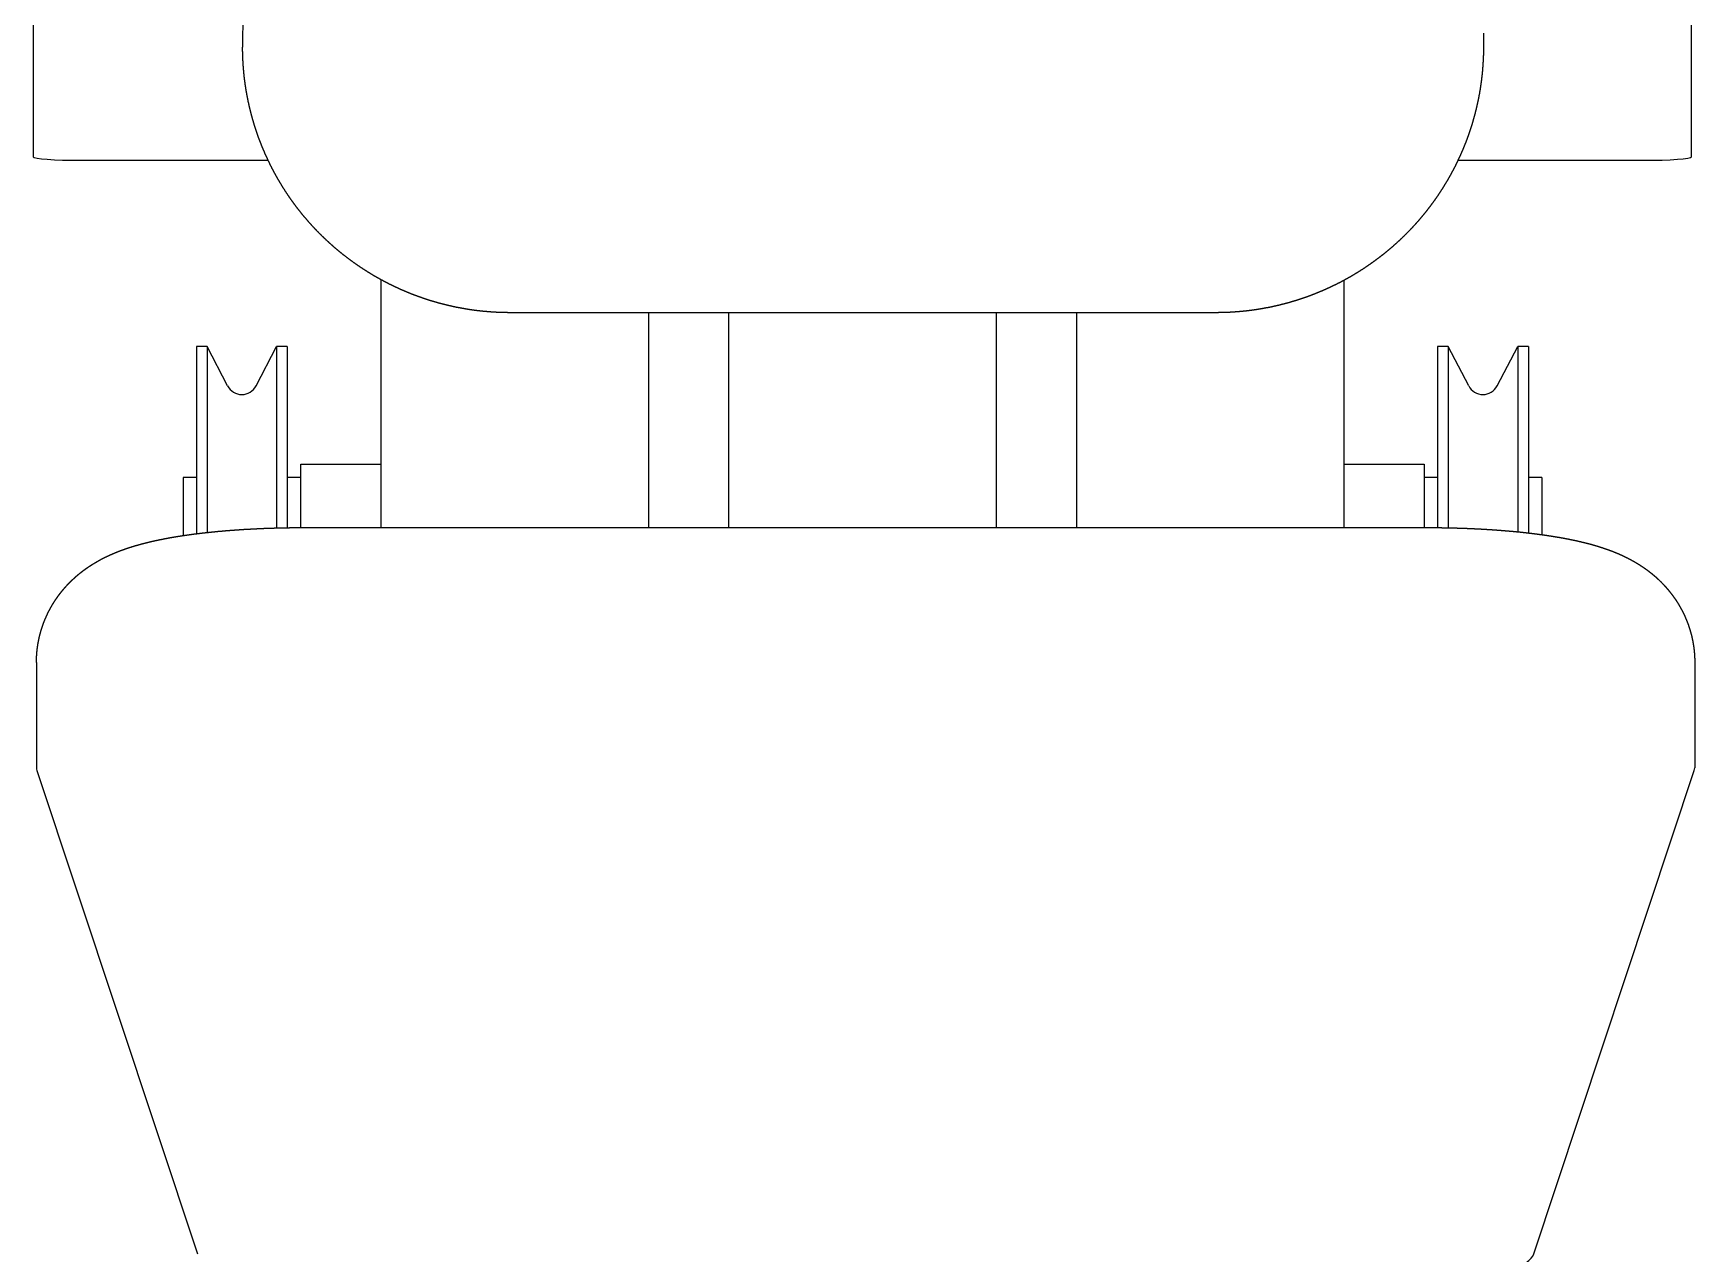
# Model space of a CAD drawing. Header units: millimetres. Extents: x -396 to 32754, y 354 to 22128.
# Drawn here: x 14371.2 to 14681.8, y 1426 to 1654.1 of the extents above; entities that cross this region are included whole.
import ezdxf

# ---------------------------------------------------------------- set-up
doc = ezdxf.new("R2010")
doc.units = ezdxf.units.MM
doc.layers.add('equipments', color=250, linetype='Continuous')
doc.layers.add('furniture', color=26, linetype='Continuous')

# ---------------------------------------------------------------- blocks, each defined once
blk = doc.blocks.new('Fit13')
at = {"layer": 'equipments'}
for p, q in [((-155, 1261.09), (-155, 582.75)), ((155, 582.75), (155, 1261.09)), ((-115.85, 605.86), (-115.85, 603.26)), ((116.1, 605.86), (116.1, 603.26)), ((-146, 582.12), (-111.09, 582.12)), ((111.34, 582.12), (146, 582.12)), ((-90, 559.81), (-90, 513.49)), ((90, 559.67), (90, 513.49)), ((66.1, 553.64), (-65.85, 553.64)), ((-40, 553.64), (-40, 513.49)), ((-25, 553.64), (-25, 513.49)), ((25, 553.64), (25, 513.49)), ((40, 553.64), (40, 513.49)), ((-122.5, 547.35), (-124.5, 547.35)), ((-124.5, 547.35), (-124.5, 512.34)), ((-118.66, 539.97), (-122.5, 547.35)), ((-122.5, 547.35), (-122.5, 512.57)), ((-113.34, 539.97), (-109.5, 547.35)), ((-107.5, 547.35), (-109.5, 547.35)), ((-109.5, 547.35), (-109.5, 513.42)), ((-107.5, 547.35), (-107.5, 513.46)), ((109.5, 547.35), (107.5, 547.35)), ((107.5, 547.35), (107.5, 513.48)), ((113.34, 539.97), (109.5, 547.35)), ((109.5, 547.35), (109.5, 513.45)), ((118.66, 539.97), (122.5, 547.35)), ((124.5, 547.35), (122.5, 547.35)), ((122.5, 547.35), (122.5, 512.7)), ((124.5, 547.35), (124.5, 512.48)), ((-105, 525.35), (-90, 525.35)), ((-105, 513.49), (-105, 525.35)), ((90, 525.35), (105, 525.35)), ((105, 525.35), (105, 513.49)), ((-124.5, 522.85), (-127, 522.85)), ((-127, 522.85), (-127, 511.99)), ((-105, 522.85), (-107.5, 522.85)), ((107.5, 522.85), (105, 522.85)), ((127, 522.85), (124.5, 522.85)), ((127, 522.85), (127, 512.17)), ((-104.4, 513.49), (105.6, 513.49)), ((-154.4, 488.28), (-154.4, 468.58)), ((155.6, 488.28), (155.6, 468.58)), ((-154.31, 468.08), (-124.31, 377.78)), ((125.52, 377.78), (155.52, 468.08))]:
    blk.add_line(p, q, dxfattribs=at)
for centre in [(-116, 541.35), (116, 541.35)]:
    blk.add_arc(centre, 3, 207.4661, 332.5339, dxfattribs=at)
for centre, major_axis, ratio, start_param, end_param in [((-65.85, 605.86), (50, 0), 0.984808, 2.976444, 3.141593), ((-146, 582.75), (9, 0), 0.069756, 3.141593, 4.712389), ((146, 582.75), (9, 0), 0.069756, -1.570796, 0), ((-104.4, 468.58), (50, 0), 0.173648, -3.141593, -3.083964), ((105.6, 468.58), (50, 0), 0.173648, -0.057628, 0), ((75.6, 378.28), (50, 0), 0.173648, -1.570796, -0.057628)]:
    blk.add_ellipse(centre, major_axis=major_axis, ratio=ratio, start_param=start_param, end_param=end_param, dxfattribs=at)
for points in [[(-115.85, 602.47), (-115.85, 603.26)], [(116.1, 603.26), (116.09, 602.47)], [(-115.83, 601.69), (-115.85, 602.47)], [(-115.8, 600.9), (-115.83, 601.69)], [(-115.75, 600.12), (-115.8, 600.9)], [(-115.7, 599.34), (-115.75, 600.12)], [(116, 600.12), (115.94, 599.34)], [(116.04, 600.9), (116, 600.12)], [(116.08, 601.69), (116.04, 600.9)], [(116.09, 602.47), (116.08, 601.69)], [(-115.63, 598.55), (-115.7, 599.34)], [(-115.55, 597.77), (-115.63, 598.55)], [(-115.45, 596.99), (-115.55, 597.77)], [(-115.35, 596.21), (-115.45, 596.99)], [(115.7, 596.99), (115.59, 596.21)], [(115.79, 597.77), (115.7, 596.99)], [(115.88, 598.55), (115.79, 597.77)], [(115.94, 599.34), (115.88, 598.55)], [(-115.23, 595.44), (-115.35, 596.21)], [(-115.1, 594.66), (-115.23, 595.44)], [(-114.95, 593.89), (-115.1, 594.66)], [(-114.8, 593.12), (-114.95, 593.89)], [(115.2, 593.89), (115.05, 593.12)], [(115.35, 594.66), (115.2, 593.89)], [(115.48, 595.44), (115.35, 594.66)], [(115.59, 596.21), (115.48, 595.44)], [(-114.63, 592.36), (-114.8, 593.12)], [(-114.45, 591.59), (-114.63, 592.36)], [(-114.26, 590.83), (-114.45, 591.59)], [(-114.05, 590.07), (-114.26, 590.83)], [(114.51, 590.83), (114.3, 590.07)], [(114.7, 591.59), (114.51, 590.83)], [(114.88, 592.36), (114.7, 591.59)], [(115.05, 593.12), (114.88, 592.36)], [(-113.84, 589.32), (-114.05, 590.07)], [(-113.61, 588.57), (-113.84, 589.32)], [(-113.37, 587.82), (-113.61, 588.57)], [(-113.12, 587.07), (-113.37, 587.82)], [(-112.86, 586.34), (-113.12, 587.07)], [(113.37, 587.07), (113.1, 586.34)], [(113.62, 587.82), (113.37, 587.07)], [(113.86, 588.57), (113.62, 587.82)], [(114.09, 589.32), (113.86, 588.57)], [(114.3, 590.07), (114.09, 589.32)], [(-112.58, 585.6), (-112.86, 586.34)], [(-112.29, 584.87), (-112.58, 585.6)], [(-111.99, 584.14), (-112.29, 584.87)], [(-111.68, 583.42), (-111.99, 584.14)], [(112.24, 584.14), (111.93, 583.42)], [(112.54, 584.87), (112.24, 584.14)], [(112.83, 585.6), (112.54, 584.87)], [(113.1, 586.34), (112.83, 585.6)], [(-111.36, 582.71), (-111.68, 583.42)], [(-111.03, 582), (-111.36, 582.71)], [(-110.69, 581.29), (-111.03, 582)], [(-110.33, 580.59), (-110.69, 581.29)], [(110.94, 581.29), (110.58, 580.59)], [(111.28, 582), (110.94, 581.29)], [(111.61, 582.71), (111.28, 582)], [(111.93, 583.42), (111.61, 582.71)], [(-109.97, 579.9), (-110.33, 580.59)], [(-109.59, 579.21), (-109.97, 579.9)], [(-109.2, 578.53), (-109.59, 579.21)], [(-108.8, 577.86), (-109.2, 578.53)], [(-108.4, 577.19), (-108.8, 577.86)], [(109.05, 577.86), (108.64, 577.19)], [(109.45, 578.53), (109.05, 577.86)], [(109.84, 579.21), (109.45, 578.53)], [(110.21, 579.9), (109.84, 579.21)], [(110.58, 580.59), (110.21, 579.9)], [(-107.98, 576.53), (-108.4, 577.19)], [(-107.55, 575.87), (-107.98, 576.53)], [(-107.11, 575.22), (-107.55, 575.87)], [(-106.66, 574.58), (-107.11, 575.22)], [(107.35, 575.22), (106.9, 574.58)], [(107.79, 575.87), (107.35, 575.22)], [(108.22, 576.53), (107.79, 575.87)], [(108.64, 577.19), (108.22, 576.53)], [(-106.2, 573.95), (-106.66, 574.58)], [(-105.73, 573.32), (-106.2, 573.95)], [(-105.25, 572.7), (-105.73, 573.32)], [(-104.76, 572.09), (-105.25, 572.7)], [(-104.26, 571.49), (-104.76, 572.09)], [(105, 572.09), (104.51, 571.49)], [(105.49, 572.7), (105, 572.09)], [(105.97, 573.32), (105.49, 572.7)], [(106.44, 573.95), (105.97, 573.32)], [(106.9, 574.58), (106.44, 573.95)], [(-103.75, 570.89), (-104.26, 571.49)], [(-103.23, 570.3), (-103.75, 570.89)], [(-102.71, 569.72), (-103.23, 570.3)], [(-102.17, 569.15), (-102.71, 569.72)], [(-101.63, 568.59), (-102.17, 569.15)], [(-101.07, 568.04), (-101.63, 568.59)], [(101.87, 568.59), (101.32, 568.04)], [(102.42, 569.15), (101.87, 568.59)], [(102.95, 569.72), (102.42, 569.15)], [(103.48, 570.3), (102.95, 569.72)], [(104, 570.89), (103.48, 570.3)], [(104.51, 571.49), (104, 570.89)], [(-100.51, 567.49), (-101.07, 568.04)], [(-99.94, 566.96), (-100.51, 567.49)], [(-99.36, 566.43), (-99.94, 566.96)], [(-98.78, 565.91), (-99.36, 566.43)], [(-98.18, 565.41), (-98.78, 565.91)], [(-97.58, 564.91), (-98.18, 565.41)], [(98.43, 565.41), (97.83, 564.91)], [(99.02, 565.91), (98.43, 565.41)], [(99.61, 566.43), (99.02, 565.91)], [(100.19, 566.96), (99.61, 566.43)], [(100.76, 567.49), (100.19, 566.96)], [(101.32, 568.04), (100.76, 567.49)], [(-96.97, 564.42), (-97.58, 564.91)], [(-96.35, 563.94), (-96.97, 564.42)], [(-95.73, 563.47), (-96.35, 563.94)], [(-95.1, 563.01), (-95.73, 563.47)], [(-94.46, 562.56), (-95.1, 563.01)], [(-93.81, 562.12), (-94.46, 562.56)], [(94.7, 562.56), (94.06, 562.12)], [(95.34, 563.01), (94.7, 562.56)], [(95.97, 563.47), (95.34, 563.01)], [(96.6, 563.94), (95.97, 563.47)], [(97.22, 564.42), (96.6, 563.94)], [(97.83, 564.91), (97.22, 564.42)], [(-93.16, 561.69), (-93.81, 562.12)], [(-92.5, 561.27), (-93.16, 561.69)], [(-91.83, 560.86), (-92.5, 561.27)], [(-91.16, 560.46), (-91.83, 560.86)], [(-90.48, 560.08), (-91.16, 560.46)], [(-89.8, 559.7), (-90.48, 560.08)], [(-89.11, 559.33), (-89.8, 559.7)], [(-88.42, 558.98), (-89.11, 559.33)], [(89.36, 559.33), (88.66, 558.98)], [(90.05, 559.7), (89.36, 559.33)], [(90.73, 560.08), (90.05, 559.7)], [(91.41, 560.46), (90.73, 560.08)], [(92.08, 560.86), (91.41, 560.46)], [(92.75, 561.27), (92.08, 560.86)], [(93.41, 561.69), (92.75, 561.27)], [(94.06, 562.12), (93.41, 561.69)], [(-87.71, 558.63), (-88.42, 558.98)], [(-87.01, 558.3), (-87.71, 558.63)], [(-86.3, 557.98), (-87.01, 558.3)], [(-85.58, 557.67), (-86.3, 557.98)], [(-84.86, 557.37), (-85.58, 557.67)], [(-84.14, 557.08), (-84.86, 557.37)], [(-83.41, 556.8), (-84.14, 557.08)], [(-82.68, 556.53), (-83.41, 556.8)], [(-81.94, 556.28), (-82.68, 556.53)], [(-81.2, 556.03), (-81.94, 556.28)], [(-80.45, 555.8), (-81.2, 556.03)], [(81.45, 556.03), (80.7, 555.8)], [(82.19, 556.28), (81.45, 556.03)], [(82.92, 556.53), (82.19, 556.28)], [(83.66, 556.8), (82.92, 556.53)], [(84.39, 557.08), (83.66, 556.8)], [(85.11, 557.37), (84.39, 557.08)], [(85.83, 557.67), (85.11, 557.37)], [(86.55, 557.98), (85.83, 557.67)], [(87.26, 558.3), (86.55, 557.98)], [(87.96, 558.63), (87.26, 558.3)], [(88.66, 558.98), (87.96, 558.63)], [(-79.7, 555.58), (-80.45, 555.8)], [(-78.95, 555.37), (-79.7, 555.58)], [(-78.2, 555.18), (-78.95, 555.37)], [(-77.44, 554.99), (-78.2, 555.18)], [(-76.68, 554.82), (-77.44, 554.99)], [(-75.92, 554.65), (-76.68, 554.82)], [(-75.15, 554.51), (-75.92, 554.65)], [(-74.39, 554.37), (-75.15, 554.51)], [(-73.62, 554.24), (-74.39, 554.37)], [(-72.85, 554.13), (-73.62, 554.24)], [(-72.07, 554.02), (-72.85, 554.13)], [(-71.3, 553.93), (-72.07, 554.02)], [(-70.52, 553.86), (-71.3, 553.93)], [(-69.75, 553.79), (-70.52, 553.86)], [(-68.97, 553.74), (-69.75, 553.79)], [(-68.19, 553.69), (-68.97, 553.74)], [(-67.41, 553.66), (-68.19, 553.69)], [(-66.63, 553.65), (-67.41, 553.66)], [(-65.85, 553.64), (-66.63, 553.65)], [(66.88, 553.65), (66.1, 553.64)], [(67.66, 553.66), (66.88, 553.65)], [(68.44, 553.69), (67.66, 553.66)], [(69.22, 553.74), (68.44, 553.69)], [(69.99, 553.79), (69.22, 553.74)], [(70.77, 553.86), (69.99, 553.79)], [(71.55, 553.93), (70.77, 553.86)], [(72.32, 554.02), (71.55, 553.93)], [(73.09, 554.13), (72.32, 554.02)], [(73.86, 554.24), (73.09, 554.13)], [(74.63, 554.37), (73.86, 554.24)], [(75.4, 554.51), (74.63, 554.37)], [(76.17, 554.65), (75.4, 554.51)], [(76.93, 554.82), (76.17, 554.65)], [(77.69, 554.99), (76.93, 554.82)], [(78.45, 555.18), (77.69, 554.99)], [(79.2, 555.37), (78.45, 555.18)], [(79.95, 555.58), (79.2, 555.37)], [(80.7, 555.8), (79.95, 555.58)], [(-123.36, 512.48), (-122.89, 512.53)], [(-122.89, 512.53), (-122.41, 512.58)], [(-122.41, 512.58), (-121.94, 512.63)], [(-121.94, 512.63), (-121.46, 512.68)], [(-121.46, 512.68), (-120.98, 512.73)], [(-120.98, 512.73), (-120.5, 512.78)], [(-120.5, 512.78), (-120.01, 512.82)], [(-120.01, 512.82), (-119.52, 512.86)], [(-119.52, 512.86), (-119.03, 512.91)], [(-119.03, 512.91), (-118.54, 512.95)], [(-118.54, 512.95), (-118.05, 512.98)], [(-118.05, 512.98), (-117.55, 513.02)], [(-117.55, 513.02), (-117.05, 513.06)], [(-117.05, 513.06), (-116.55, 513.09)], [(-116.55, 513.09), (-116.05, 513.12)], [(-116.05, 513.12), (-115.54, 513.16)], [(-115.54, 513.16), (-115.04, 513.19)], [(-115.04, 513.19), (-114.53, 513.21)], [(-114.53, 513.21), (-114.02, 513.24)], [(-114.02, 513.24), (-113.51, 513.27)], [(-113.51, 513.27), (-112.99, 513.29)], [(-112.99, 513.29), (-112.48, 513.31)], [(-112.48, 513.31), (-111.96, 513.34)], [(-111.96, 513.34), (-111.45, 513.36)], [(-111.45, 513.36), (-110.93, 513.38)], [(-110.93, 513.38), (-110.41, 513.39)], [(-110.41, 513.39), (-109.89, 513.41)], [(-109.89, 513.41), (-109.37, 513.42)], [(-109.37, 513.42), (-108.84, 513.44)], [(-108.84, 513.44), (-108.32, 513.45)], [(-108.32, 513.45), (-107.89, 513.45)], [(-107.89, 513.45), (-107.45, 513.46)], [(-107.45, 513.46), (-107.02, 513.47)], [(-107.02, 513.47), (-106.58, 513.47)], [(-106.58, 513.47), (-106.14, 513.48)], [(-106.14, 513.48), (-105.71, 513.48)], [(-105.71, 513.48), (-105.27, 513.48)], [(-105.27, 513.48), (-104.83, 513.49)], [(-104.83, 513.49), (-104.4, 513.49)], [(105.6, 513.49), (106.13, 513.49)], [(106.13, 513.49), (106.65, 513.48)], [(106.65, 513.48), (107.18, 513.48)], [(107.18, 513.48), (107.7, 513.48)], [(107.7, 513.48), (108.23, 513.47)], [(108.23, 513.47), (108.75, 513.46)], [(108.75, 513.46), (109.28, 513.45)], [(109.28, 513.45), (109.8, 513.44)], [(109.8, 513.44), (110.32, 513.43)], [(110.32, 513.43), (110.85, 513.42)], [(110.85, 513.42), (111.37, 513.4)], [(111.37, 513.4), (111.89, 513.38)], [(111.89, 513.38), (112.4, 513.37)], [(112.4, 513.37), (112.92, 513.35)], [(112.92, 513.35), (113.44, 513.33)], [(113.44, 513.33), (113.95, 513.3)], [(113.95, 513.3), (114.47, 513.28)], [(114.47, 513.28), (114.98, 513.25)], [(114.98, 513.25), (115.49, 513.23)], [(115.49, 513.23), (116, 513.2)], [(116, 513.2), (116.51, 513.17)], [(116.51, 513.17), (117.01, 513.14)], [(117.01, 513.14), (117.52, 513.11)], [(117.52, 513.11), (118.02, 513.07)], [(118.02, 513.07), (118.52, 513.04)], [(118.52, 513.04), (119.02, 513)], [(119.02, 513), (119.51, 512.96)], [(119.51, 512.96), (120, 512.92)], [(120, 512.92), (120.5, 512.88)], [(120.5, 512.88), (120.98, 512.84)], [(120.98, 512.84), (121.47, 512.8)], [(121.47, 512.8), (121.96, 512.75)], [(121.96, 512.75), (122.44, 512.7)], [(122.44, 512.7), (122.92, 512.66)], [(122.92, 512.66), (123.39, 512.61)], [(123.39, 512.61), (123.87, 512.56)], [(123.87, 512.56), (124.34, 512.5)], [(124.34, 512.5), (124.81, 512.45)], [(-138.12, 509.38), (-137.85, 509.48)], [(-137.85, 509.48), (-137.57, 509.58)], [(-137.57, 509.58), (-137.3, 509.67)], [(-137.3, 509.67), (-137.03, 509.76)], [(-137.03, 509.76), (-136.75, 509.84)], [(-136.75, 509.84), (-136.49, 509.93)], [(-136.49, 509.93), (-136.06, 510.06)], [(-136.06, 510.06), (-135.63, 510.18)], [(-135.63, 510.18), (-135.21, 510.3)], [(-135.21, 510.3), (-134.78, 510.42)], [(-134.78, 510.42), (-134.36, 510.53)], [(-134.36, 510.53), (-133.94, 510.64)], [(-133.94, 510.64), (-133.52, 510.74)], [(-133.52, 510.74), (-133.1, 510.84)], [(-133.1, 510.84), (-132.67, 510.94)], [(-132.67, 510.94), (-132.25, 511.04)], [(-132.25, 511.04), (-131.82, 511.13)], [(-131.82, 511.13), (-131.4, 511.22)], [(-131.4, 511.22), (-130.97, 511.3)], [(-130.97, 511.3), (-130.54, 511.39)], [(-130.54, 511.39), (-130.11, 511.47)], [(-130.11, 511.47), (-129.68, 511.55)], [(-129.68, 511.55), (-129.24, 511.63)], [(-129.24, 511.63), (-128.8, 511.71)], [(-128.8, 511.71), (-128.36, 511.78)], [(-128.36, 511.78), (-127.92, 511.85)], [(-127.92, 511.85), (-127.48, 511.92)], [(-127.48, 511.92), (-127.03, 511.99)], [(-127.03, 511.99), (-126.58, 512.06)], [(-126.58, 512.06), (-126.13, 512.12)], [(-126.13, 512.12), (-125.67, 512.19)], [(-125.67, 512.19), (-125.21, 512.25)], [(-125.21, 512.25), (-124.75, 512.31)], [(-124.75, 512.31), (-124.29, 512.36)], [(-124.29, 512.36), (-123.83, 512.42)], [(-123.83, 512.42), (-123.36, 512.48)], [(124.81, 512.45), (125.28, 512.39)], [(125.28, 512.39), (125.74, 512.33)], [(125.74, 512.33), (126.2, 512.28)], [(126.2, 512.28), (126.66, 512.21)], [(126.66, 512.21), (127.12, 512.15)], [(127.12, 512.15), (127.57, 512.09)], [(127.57, 512.09), (128.02, 512.02)], [(128.02, 512.02), (128.47, 511.95)], [(128.47, 511.95), (128.91, 511.89)], [(128.91, 511.89), (129.36, 511.81)], [(129.36, 511.81), (129.8, 511.74)], [(129.8, 511.74), (130.24, 511.67)], [(130.24, 511.67), (130.67, 511.59)], [(130.67, 511.59), (131.11, 511.51)], [(131.11, 511.51), (131.54, 511.43)], [(131.54, 511.43), (131.97, 511.35)], [(131.97, 511.35), (132.4, 511.26)], [(132.4, 511.26), (132.83, 511.17)], [(132.83, 511.17), (133.25, 511.08)], [(133.25, 511.08), (133.68, 510.99)], [(133.68, 510.99), (134.1, 510.89)], [(134.1, 510.89), (134.52, 510.79)], [(134.52, 510.79), (134.97, 510.68)], [(134.97, 510.68), (135.41, 510.57)], [(135.41, 510.57), (135.85, 510.46)], [(135.85, 510.46), (136.3, 510.34)], [(136.3, 510.34), (136.75, 510.21)], [(136.75, 510.21), (137.19, 510.08)], [(137.19, 510.08), (137.64, 509.94)], [(137.64, 509.94), (138.1, 509.8)], [(138.1, 509.8), (138.55, 509.65)], [(138.55, 509.65), (139.02, 509.49)], [(139.02, 509.49), (139.48, 509.33)], [(-144.65, 506.15), (-144.42, 506.3)], [(-144.42, 506.3), (-144.2, 506.44)], [(-144.2, 506.44), (-143.99, 506.58)], [(-143.99, 506.58), (-143.78, 506.71)], [(-143.78, 506.71), (-143.56, 506.84)], [(-143.56, 506.84), (-143.36, 506.96)], [(-143.36, 506.96), (-143.15, 507.08)], [(-143.15, 507.08), (-142.95, 507.2)], [(-142.95, 507.2), (-142.75, 507.31)], [(-142.75, 507.31), (-142.55, 507.42)], [(-142.55, 507.42), (-142.36, 507.53)], [(-142.36, 507.53), (-142.02, 507.7)], [(-142.02, 507.7), (-141.7, 507.87)], [(-141.7, 507.87), (-141.37, 508.03)], [(-141.37, 508.03), (-141.06, 508.18)], [(-141.06, 508.18), (-140.75, 508.32)], [(-140.75, 508.32), (-140.44, 508.46)], [(-140.44, 508.46), (-140.14, 508.59)], [(-140.14, 508.59), (-139.84, 508.72)], [(-139.84, 508.72), (-139.55, 508.84)], [(-139.55, 508.84), (-139.26, 508.96)], [(-139.26, 508.96), (-138.97, 509.07)], [(-138.97, 509.07), (-138.69, 509.18)], [(-138.69, 509.18), (-138.4, 509.28)], [(-138.4, 509.28), (-138.12, 509.38)], [(139.48, 509.33), (139.96, 509.15)], [(139.96, 509.15), (140.44, 508.97)], [(140.44, 508.97), (140.93, 508.77)], [(140.93, 508.77), (141.43, 508.56)], [(141.43, 508.56), (141.94, 508.33)], [(141.94, 508.33), (142.46, 508.08)], [(142.46, 508.08), (143, 507.82)], [(143, 507.82), (143.56, 507.53)], [(143.56, 507.53), (143.82, 507.38)], [(143.82, 507.38), (144.09, 507.24)], [(144.09, 507.24), (144.36, 507.08)], [(144.36, 507.08), (144.63, 506.92)], [(144.63, 506.92), (144.91, 506.76)], [(144.91, 506.76), (145.19, 506.58)], [(145.19, 506.58), (145.48, 506.39)], [(145.48, 506.39), (145.77, 506.2)], [(-148.27, 503.14), (-148.08, 503.33)], [(-148.08, 503.33), (-147.89, 503.52)], [(-147.89, 503.52), (-147.7, 503.7)], [(-147.7, 503.7), (-147.51, 503.87)], [(-147.51, 503.87), (-147.33, 504.04)], [(-147.33, 504.04), (-147.15, 504.21)], [(-147.15, 504.21), (-146.97, 504.37)], [(-146.97, 504.37), (-146.79, 504.52)], [(-146.79, 504.52), (-146.54, 504.73)], [(-146.54, 504.73), (-146.29, 504.94)], [(-146.29, 504.94), (-146.04, 505.13)], [(-146.04, 505.13), (-145.8, 505.32)], [(-145.8, 505.32), (-145.56, 505.5)], [(-145.56, 505.5), (-145.33, 505.67)], [(-145.33, 505.67), (-145.1, 505.84)], [(-145.1, 505.84), (-144.87, 506)], [(-144.87, 506), (-144.65, 506.15)], [(145.77, 506.2), (146.07, 506)], [(146.07, 506), (146.38, 505.78)], [(146.38, 505.78), (146.69, 505.56)], [(146.69, 505.56), (147, 505.32)], [(147, 505.32), (147.32, 505.07)], [(147.32, 505.07), (147.56, 504.88)], [(147.56, 504.88), (147.8, 504.68)], [(147.8, 504.68), (148.05, 504.47)], [(148.05, 504.47), (148.3, 504.26)], [(148.3, 504.26), (148.55, 504.03)], [(148.55, 504.03), (148.8, 503.8)], [(148.8, 503.8), (149.05, 503.55)], [(149.05, 503.55), (149.31, 503.3)], [(149.31, 503.3), (149.57, 503.03)], [(-150.91, 499.87), (-150.76, 500.09)], [(-150.76, 500.09), (-150.6, 500.32)], [(-150.6, 500.32), (-150.41, 500.59)], [(-150.41, 500.59), (-150.21, 500.86)], [(-150.21, 500.86), (-150.02, 501.12)], [(-150.02, 501.12), (-149.82, 501.37)], [(-149.82, 501.37), (-149.62, 501.62)], [(-149.62, 501.62), (-149.43, 501.86)], [(-149.43, 501.86), (-149.23, 502.09)], [(-149.23, 502.09), (-149.04, 502.31)], [(-149.04, 502.31), (-148.84, 502.53)], [(-148.84, 502.53), (-148.65, 502.74)], [(-148.65, 502.74), (-148.46, 502.94)], [(-148.46, 502.94), (-148.27, 503.14)], [(149.57, 503.03), (149.84, 502.76)], [(149.84, 502.76), (150.1, 502.47)], [(150.1, 502.47), (150.33, 502.21)], [(150.33, 502.21), (150.56, 501.95)], [(150.56, 501.95), (150.78, 501.67)], [(150.78, 501.67), (151.01, 501.39)], [(151.01, 501.39), (151.24, 501.09)], [(151.24, 501.09), (151.47, 500.79)], [(151.47, 500.79), (151.7, 500.47)], [(151.7, 500.47), (151.93, 500.14)], [(151.93, 500.14), (152.15, 499.81)], [(-152.62, 496.71), (-152.49, 497.01)], [(-152.49, 497.01), (-152.36, 497.29)], [(-152.36, 497.29), (-152.22, 497.58)], [(-152.22, 497.58), (-152.08, 497.85)], [(-152.08, 497.85), (-151.94, 498.12)], [(-151.94, 498.12), (-151.8, 498.39)], [(-151.8, 498.39), (-151.65, 498.65)], [(-151.65, 498.65), (-151.51, 498.9)], [(-151.51, 498.9), (-151.36, 499.15)], [(-151.36, 499.15), (-151.21, 499.39)], [(-151.21, 499.39), (-151.06, 499.63)], [(-151.06, 499.63), (-150.91, 499.87)], [(152.15, 499.81), (152.38, 499.46)], [(152.38, 499.46), (152.6, 499.09)], [(152.6, 499.09), (152.82, 498.72)], [(152.82, 498.72), (153.03, 498.33)], [(153.03, 498.33), (153.25, 497.93)], [(153.25, 497.93), (153.45, 497.52)], [(153.45, 497.52), (153.66, 497.1)], [(153.66, 497.1), (153.85, 496.66)], [(-153.7, 493.62), (-153.62, 493.93)], [(-153.62, 493.93), (-153.53, 494.24)], [(-153.53, 494.24), (-153.44, 494.54)], [(-153.44, 494.54), (-153.34, 494.84)], [(-153.34, 494.84), (-153.23, 495.17)], [(-153.23, 495.17), (-153.12, 495.49)], [(-153.12, 495.49), (-153, 495.8)], [(-153, 495.8), (-152.88, 496.11)], [(-152.88, 496.11), (-152.75, 496.41)], [(-152.75, 496.41), (-152.62, 496.71)], [(153.85, 496.66), (154.04, 496.21)], [(154.04, 496.21), (154.22, 495.75)], [(154.22, 495.75), (154.4, 495.28)], [(154.4, 495.28), (154.51, 494.96)], [(154.51, 494.96), (154.61, 494.64)], [(154.61, 494.64), (154.71, 494.32)], [(154.71, 494.32), (154.81, 493.99)], [(154.81, 493.99), (154.9, 493.65)], [(-154.26, 490.67), (-154.22, 491.01)], [(-154.22, 491.01), (-154.17, 491.35)], [(-154.17, 491.35), (-154.12, 491.68)], [(-154.12, 491.68), (-154.06, 492.01)], [(-154.06, 492.01), (-154, 492.34)], [(-154, 492.34), (-153.93, 492.66)], [(-153.93, 492.66), (-153.86, 492.98)], [(-153.86, 492.98), (-153.79, 493.3)], [(-153.79, 493.3), (-153.7, 493.62)], [(154.9, 493.65), (154.99, 493.32)], [(154.99, 493.32), (155.07, 492.97)], [(155.07, 492.97), (155.14, 492.63)], [(155.14, 492.63), (155.22, 492.28)], [(155.22, 492.28), (155.28, 491.93)], [(155.28, 491.93), (155.34, 491.57)], [(155.34, 491.57), (155.4, 491.21)], [(155.4, 491.21), (155.44, 490.85)], [(155.44, 490.85), (155.49, 490.49)], [(-154.4, 488.28), (-154.39, 488.62)], [(-154.39, 488.97), (-154.37, 489.31)], [(-154.39, 488.62), (-154.39, 488.97)], [(-154.37, 489.31), (-154.35, 489.65)], [(-154.35, 489.65), (-154.33, 489.99)], [(-154.33, 489.99), (-154.3, 490.33)], [(-154.3, 490.33), (-154.26, 490.67)], [(155.49, 490.49), (155.52, 490.12)], [(155.52, 490.12), (155.55, 489.75)], [(155.55, 489.75), (155.57, 489.39)], [(155.57, 489.39), (155.59, 489.02)], [(155.59, 489.02), (155.6, 488.65)], [(155.6, 488.65), (155.6, 488.28)]]:
    blk.add_open_spline(points, degree=1, dxfattribs=at)

msp = doc.modelspace()

# ---------------------------------------------------------------- block references
at = {"layer": 'furniture'}
msp.add_blockref('Fit13', (14526.2, 1048.19), dxfattribs=at)

doc.saveas('drawing.dxf')
